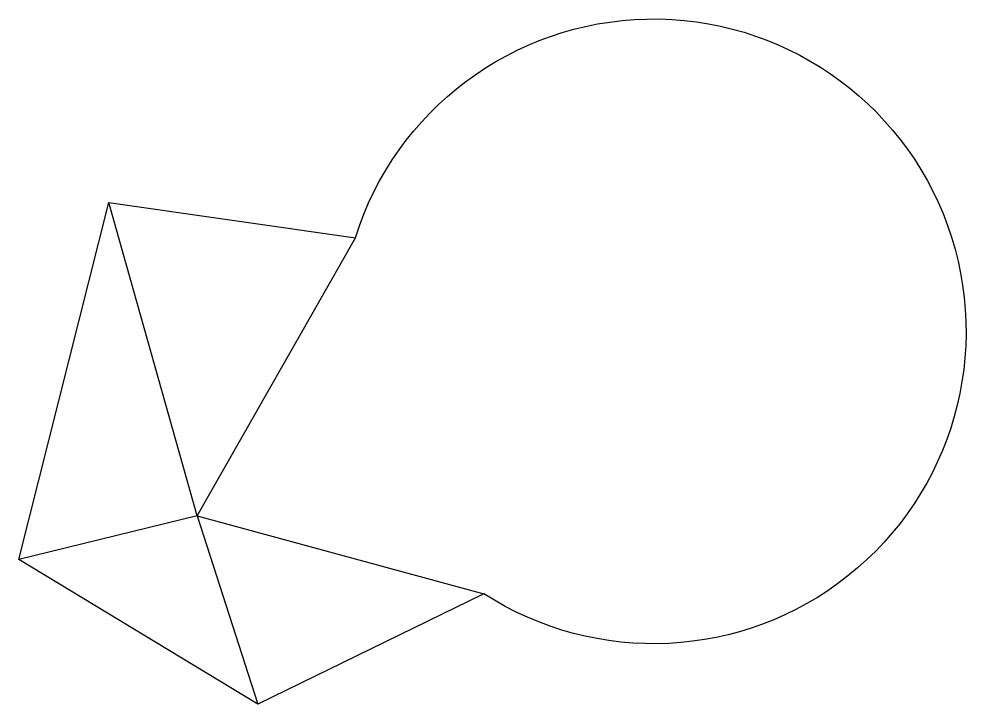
# Model space of a CAD drawing. Header units: inches. Extents: x 3.4 to 14.8, y 1.8 to 10.1.
import ezdxf

# ---------------------------------------------------------------- set-up
doc = ezdxf.new("R2010")
doc.units = ezdxf.units.IN
doc.header["$MEASUREMENT"] = 0

msp = doc.modelspace()

# ---------------------------------------------------------------- linework, layer by layer
for q in [(4.494, 7.866), (7.454, 7.444), (3.415, 3.58), (8.996, 3.169), (6.283, 1.843)]:
    msp.add_line((5.553, 4.104), q)
at = {"color": 1}
msp.add_lwpolyline([(4.494, 7.866), (7.454, 7.444, -2.9651), (8.996, 3.169), (6.283, 1.843), (3.415, 3.58)], format="xyb", close=True, dxfattribs=at)

doc.saveas('drawing.dxf')
